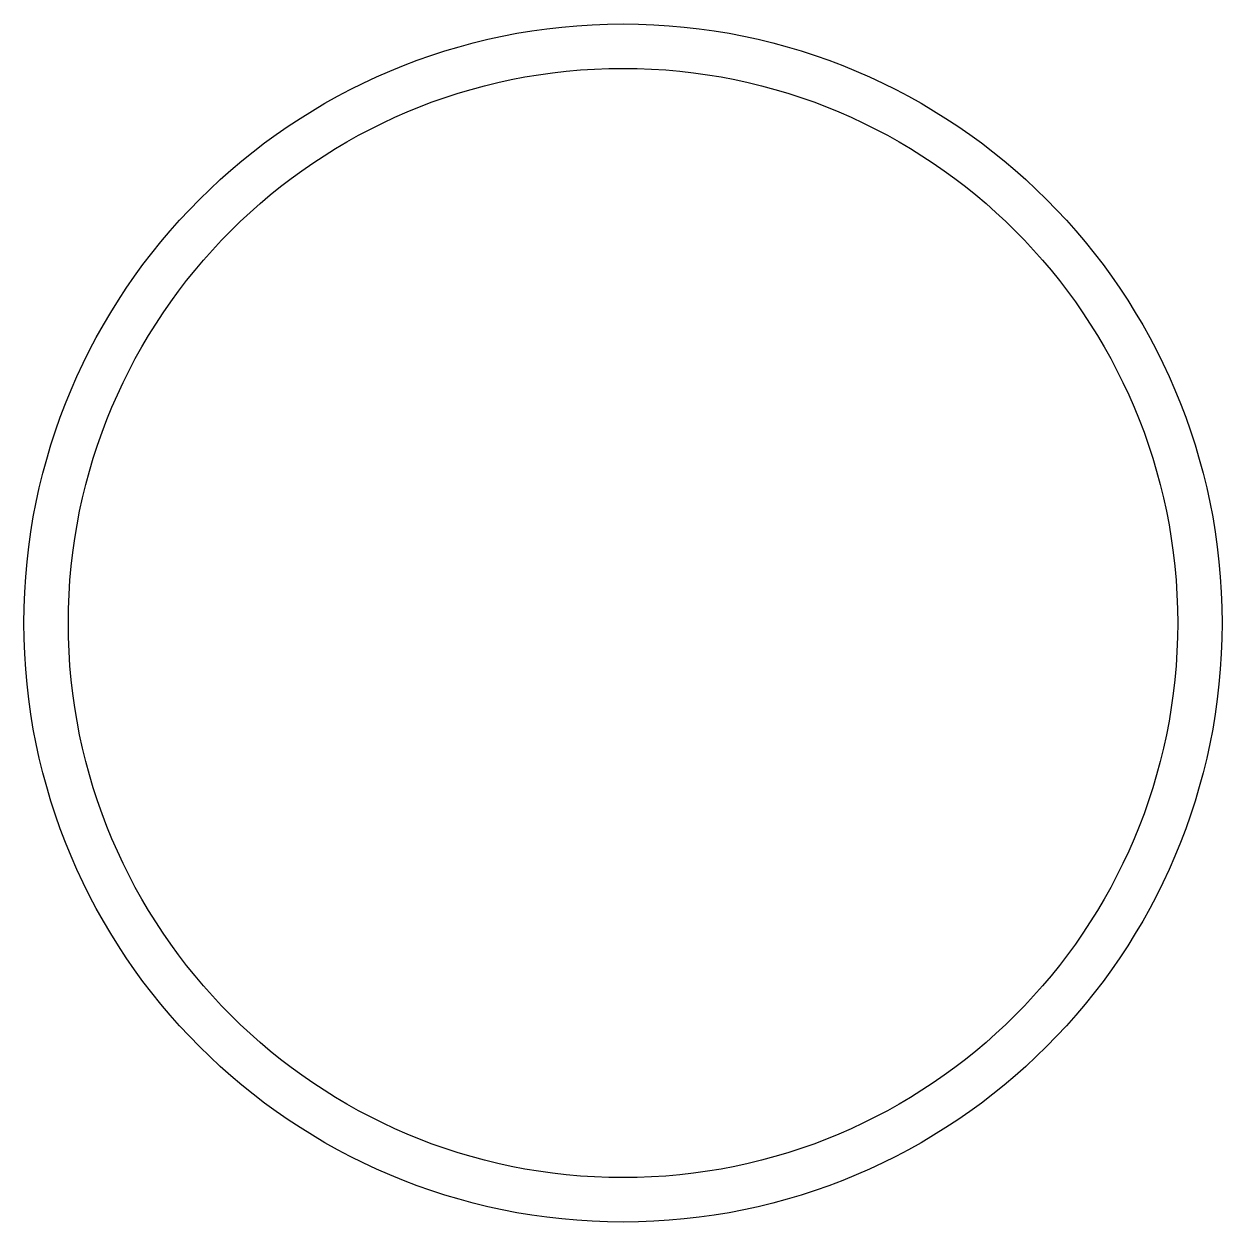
# Model space of a CAD drawing. Header units: millimetres. Extents: x 0 to 270, y 0 to 270.
import ezdxf

# ---------------------------------------------------------------- set-up
doc = ezdxf.new("R2010")
doc.units = ezdxf.units.MM

msp = doc.modelspace()

# ---------------------------------------------------------------- linework, layer by layer
for radius in [135, 125]:
    msp.add_circle((135.03, 135), radius)

doc.saveas('drawing.dxf')
